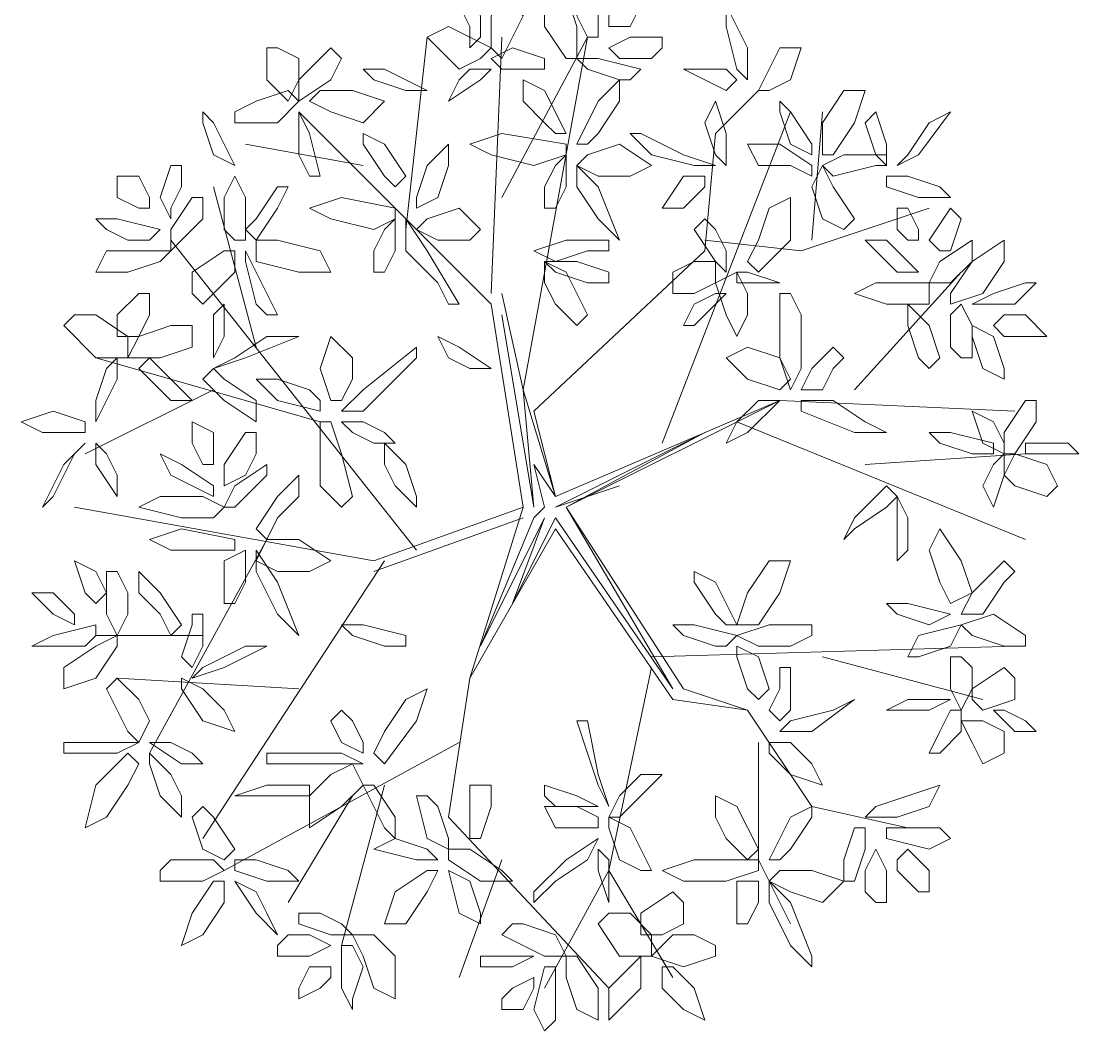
# Model space of a CAD drawing. Header units: millimetres. Extents: x 2424 to 2568, y 1542 to 1762.
# Drawn here: x 2522.158 to 2524.954, y 1598.734 to 1601.403 of the extents above; entities that cross this region are included whole.
import ezdxf

# ---------------------------------------------------------------- set-up
doc = ezdxf.new("R2010")
doc.units = ezdxf.units.MM
doc.layers.add('PDF_0', color=7, linetype='Continuous')

msp = doc.modelspace()

# ---------------------------------------------------------------- linework, layer by layer
at = {"layer": 'PDF_0', "lineweight": 9}
for points in [[(2523.6263, 1601.417), (2523.6545, 1601.5017), (2523.6828, 1601.53), (2523.6828, 1601.4735), (2523.6828, 1601.3605), (2523.6545, 1601.3605)], [(2523.6263, 1601.3041), (2523.5981, 1601.3041), (2523.5416, 1601.3888), (2523.5416, 1601.5017), (2523.5981, 1601.4735), (2523.6263, 1601.3888)], [(2523.3439, 1601.3323), (2523.3721, 1601.3605), (2523.3721, 1601.417), (2523.3439, 1601.4735), (2523.3157, 1601.4453), (2523.3439, 1601.3888)], [(2523.4286, 1601.3041), (2523.4004, 1601.3323), (2523.4004, 1601.417), (2523.4286, 1601.4735), (2523.4851, 1601.417), (2523.4569, 1601.3605)], [(2523.711, 1601.3888), (2523.711, 1601.417), (2523.7393, 1601.4735), (2523.7957, 1601.4735), (2523.7957, 1601.4453), (2523.7675, 1601.3888)], [(2524.0217, 1601.3888), (2524.0217, 1601.4453), (2524.0781, 1601.3323), (2524.0781, 1601.2476), (2524.0499, 1601.2758)], [(2523.3157, 1601.2758), (2523.2592, 1601.3323), (2523.2309, 1601.3605), (2523.2874, 1601.3888), (2523.4004, 1601.3323), (2523.3721, 1601.3041)], [(2523.824, 1601.3041), (2523.7393, 1601.3041), (2523.711, 1601.3323), (2523.7675, 1601.3605), (2523.8522, 1601.3605), (2523.8522, 1601.3323)], [(2522.8921, 1601.3041), (2522.8921, 1601.2476), (2522.8638, 1601.1911), (2522.8073, 1601.2476), (2522.8073, 1601.3323), (2522.8356, 1601.3323)], [(2522.9768, 1601.3323), (2523.005, 1601.3041), (2522.9768, 1601.2476), (2522.8921, 1601.1911), (2522.8921, 1601.2476), (2522.9485, 1601.3041)], [(2523.4851, 1601.2758), (2523.4286, 1601.2758), (2523.4004, 1601.3041), (2523.4569, 1601.3323), (2523.5416, 1601.3041), (2523.5416, 1601.2758)], [(2524.1064, 1601.2193), (2524.1346, 1601.2193), (2524.1911, 1601.2476), (2524.2193, 1601.3323), (2524.1629, 1601.3323), (2524.1346, 1601.2758)], [(2523.7393, 1601.2476), (2523.6545, 1601.2758), (2523.6263, 1601.3041), (2523.6828, 1601.3041), (2523.7957, 1601.2758), (2523.7675, 1601.2476)], [(2523.1745, 1601.2193), (2523.2309, 1601.2193), (2523.118, 1601.2758), (2523.0615, 1601.2758), (2523.0897, 1601.2476)], [(2523.3157, 1601.2476), (2523.2874, 1601.1911), (2523.3721, 1601.2476), (2523.4004, 1601.2758), (2523.3439, 1601.2758)], [(2523.9652, 1601.2476), (2524.0217, 1601.2193), (2524.0499, 1601.2476), (2524.0217, 1601.2758), (2523.9369, 1601.2758), (2523.9087, 1601.2758)], [(2523.5416, 1601.1346), (2523.4851, 1601.1911), (2523.4851, 1601.2476), (2523.5416, 1601.2193), (2523.5981, 1601.1064), (2523.5698, 1601.1064)], [(2523.6828, 1601.1064), (2523.7393, 1601.1911), (2523.7393, 1601.2476), (2523.6828, 1601.1911), (2523.6263, 1601.0781), (2523.6545, 1601.0781)], [(2522.7791, 1601.1911), (2522.8638, 1601.2193), (2522.8921, 1601.1911), (2522.8356, 1601.1346), (2522.7226, 1601.1346), (2522.7226, 1601.1629)], [(2522.9203, 1601.1911), (2522.9485, 1601.2193), (2523.0333, 1601.2193), (2523.118, 1601.1911), (2523.0615, 1601.1346), (2522.9768, 1601.1629)], [(2524.2758, 1601.0499), (2524.3041, 1601.0499), (2524.3605, 1601.1346), (2524.3888, 1601.2193), (2524.3323, 1601.2193), (2524.2758, 1601.1346)], [(2524.0217, 1601.0217), (2524.0217, 1601.1064), (2523.9934, 1601.1911), (2523.9652, 1601.1346), (2523.9934, 1601.0499)], [(2524.1911, 1601.0781), (2524.1629, 1601.1629), (2524.1629, 1601.1911), (2524.1911, 1601.1629), (2524.2476, 1601.0781), (2524.2476, 1601.0499)], [(2522.6662, 1601.0499), (2522.7226, 1601.0217), (2522.6662, 1601.1346), (2522.6379, 1601.1629), (2522.6379, 1601.1346)], [(2522.8921, 1601.0499), (2522.8921, 1601.1346), (2522.8921, 1601.1629), (2522.9203, 1601.1064), (2522.9485, 1600.9934), (2522.9203, 1600.9934)], [(2524.3888, 1601.1346), (2524.417, 1601.1629), (2524.4452, 1601.0781), (2524.4452, 1601.0217), (2524.417, 1601.0499)], [(2524.5582, 1601.1346), (2524.6147, 1601.1629), (2524.53, 1601.0499), (2524.4735, 1601.0217), (2524.5017, 1601.0499)], [(2523.118, 1600.9934), (2523.0615, 1601.0781), (2523.0615, 1601.1064), (2523.118, 1601.0781), (2523.1745, 1600.9934), (2523.1462, 1600.9652)], [(2523.5133, 1601.0217), (2523.4004, 1601.0499), (2523.3439, 1601.0781), (2523.4286, 1601.1064), (2523.5981, 1601.0781), (2523.5981, 1601.0499)], [(2523.824, 1601.0499), (2523.9369, 1601.0217), (2523.9934, 1601.0217), (2523.9087, 1601.0499), (2523.7957, 1601.1064), (2523.7675, 1601.1064)], [(2523.2592, 1600.9369), (2523.2874, 1601.0217), (2523.2874, 1601.0781), (2523.2309, 1601.0217), (2523.2027, 1600.9369), (2523.2027, 1600.9087)], [(2523.6263, 1601.0217), (2523.6545, 1601.0499), (2523.7393, 1601.0781), (2523.824, 1601.0217), (2523.7675, 1600.9934), (2523.6828, 1600.9934)], [(2524.1911, 1601.0217), (2524.1064, 1601.0217), (2524.0781, 1601.0781), (2524.1629, 1601.0781), (2524.2476, 1601.0217), (2524.2476, 1600.9934)], [(2523.5416, 1600.9087), (2523.5698, 1600.9087), (2523.5981, 1600.9652), (2523.5981, 1601.0499), (2523.5698, 1601.0217), (2523.5416, 1600.9652)], [(2524.417, 1601.0217), (2524.3041, 1600.9934), (2524.2758, 1601.0217), (2524.3323, 1601.0499), (2524.4452, 1601.0499), (2524.4452, 1601.0217)], [(2522.5814, 1600.9652), (2522.5532, 1600.9087), (2522.5532, 1600.8805), (2522.525, 1600.9369), (2522.5532, 1601.0217), (2522.5814, 1601.0217)], [(2523.6828, 1600.8805), (2523.7393, 1600.824), (2523.6828, 1600.9652), (2523.6263, 1601.0217), (2523.6263, 1600.9652)], [(2524.2758, 1600.8805), (2524.2476, 1600.9652), (2524.2758, 1601.0217), (2524.3041, 1600.9652), (2524.3605, 1600.8805), (2524.3323, 1600.8522)], [(2522.4967, 1600.9087), (2522.4685, 1600.9087), (2522.412, 1600.9369), (2522.412, 1600.9934), (2522.4685, 1600.9934), (2522.4967, 1600.9369)], [(2522.6944, 1600.8522), (2522.6944, 1600.9369), (2522.7226, 1600.9934), (2522.7509, 1600.9369), (2522.7509, 1600.824), (2522.7226, 1600.824)], [(2523.9087, 1600.9087), (2523.8522, 1600.9087), (2523.9087, 1600.9934), (2523.9652, 1600.9934), (2523.9652, 1600.9652)], [(2524.4452, 1600.9934), (2524.4452, 1600.9652), (2524.53, 1600.9369), (2524.6147, 1600.9369), (2524.5864, 1600.9652), (2524.5017, 1600.9934)], [(2522.7791, 1600.8805), (2522.8356, 1600.9652), (2522.8638, 1600.9652), (2522.8356, 1600.9087), (2522.7791, 1600.824), (2522.7509, 1600.8522)], [(2522.6379, 1600.8805), (2522.5814, 1600.824), (2522.5532, 1600.7957), (2522.5532, 1600.8522), (2522.6097, 1600.9369), (2522.6379, 1600.9369)], [(2523.0897, 1600.8522), (2522.9768, 1600.8805), (2522.9203, 1600.9087), (2523.005, 1600.9369), (2523.1462, 1600.9087), (2523.1462, 1600.8805)], [(2524.0781, 1600.7675), (2524.1064, 1600.7393), (2524.1911, 1600.824), (2524.1911, 1600.9369), (2524.1346, 1600.9087), (2524.1064, 1600.824)], [(2523.2027, 1600.8522), (2523.2309, 1600.8805), (2523.3157, 1600.9087), (2523.3721, 1600.8522), (2523.3439, 1600.824), (2523.2592, 1600.824)], [(2524.53, 1600.824), (2524.5017, 1600.824), (2524.4735, 1600.8522), (2524.4735, 1600.9087), (2524.5017, 1600.9087), (2524.53, 1600.8522)], [(2524.6429, 1600.8805), (2524.6147, 1600.9087), (2524.5582, 1600.824), (2524.5864, 1600.7957), (2524.6147, 1600.7957)], [(2522.4402, 1600.824), (2522.3838, 1600.8522), (2522.3555, 1600.8805), (2522.412, 1600.8805), (2522.525, 1600.8522), (2522.4967, 1600.824)], [(2523.0897, 1600.7393), (2523.118, 1600.7393), (2523.1462, 1600.7957), (2523.1462, 1600.8805), (2523.118, 1600.8522), (2523.0897, 1600.7957)], [(2523.2592, 1600.711), (2523.1745, 1600.7957), (2523.1745, 1600.8805), (2523.2309, 1600.7957), (2523.3157, 1600.6546), (2523.2874, 1600.6546)], [(2523.9934, 1600.8522), (2524.0217, 1600.7957), (2524.0217, 1600.7393), (2523.9934, 1600.7675), (2523.9369, 1600.8522), (2523.9652, 1600.8805)], [(2522.7791, 1600.824), (2522.7791, 1600.7675), (2522.8921, 1600.7393), (2522.9768, 1600.7393), (2522.9485, 1600.7957), (2522.8356, 1600.824)], [(2523.6545, 1600.7957), (2523.5698, 1600.7675), (2523.5133, 1600.7957), (2523.5981, 1600.824), (2523.711, 1600.824), (2523.711, 1600.7957)], [(2524.4735, 1600.7393), (2524.53, 1600.7393), (2524.4452, 1600.824), (2524.3888, 1600.824), (2524.417, 1600.7957)], [(2524.6712, 1600.7675), (2524.6712, 1600.824), (2524.5864, 1600.7675), (2524.5582, 1600.711), (2524.6147, 1600.711)], [(2524.6147, 1600.6546), (2524.6147, 1600.6828), (2524.6712, 1600.7675), (2524.7559, 1600.824), (2524.7559, 1600.7675), (2524.6994, 1600.6828)], [(2522.5532, 1600.7957), (2522.525, 1600.7675), (2522.4402, 1600.7393), (2522.3555, 1600.7393), (2522.3838, 1600.7957), (2522.4685, 1600.7957)], [(2522.6097, 1600.7393), (2522.6944, 1600.7957), (2522.7226, 1600.7957), (2522.7226, 1600.7393), (2522.6379, 1600.6546), (2522.6097, 1600.6828)], [(2522.7791, 1600.6546), (2522.7509, 1600.7675), (2522.7509, 1600.7957), (2522.7791, 1600.7393), (2522.8356, 1600.6263), (2522.8073, 1600.6263)], [(2523.6545, 1600.711), (2523.5698, 1600.7393), (2523.5416, 1600.7675), (2523.6263, 1600.7675), (2523.711, 1600.7393), (2523.711, 1600.711)], [(2523.5698, 1600.6546), (2523.5416, 1600.711), (2523.5416, 1600.7675), (2523.5981, 1600.7393), (2523.6545, 1600.6263), (2523.6263, 1600.5981)], [(2523.9934, 1600.7675), (2523.9934, 1600.711), (2523.9369, 1600.6828), (2523.8805, 1600.6828), (2523.8805, 1600.7393), (2523.9369, 1600.7675)], [(2524.0781, 1600.6828), (2524.0781, 1600.6263), (2524.0499, 1600.5698), (2524.0217, 1600.6263), (2523.9934, 1600.711), (2524.0499, 1600.7393)], [(2524.1346, 1600.711), (2524.1629, 1600.711), (2524.0781, 1600.7393), (2524.0499, 1600.7393), (2524.0499, 1600.711)], [(2524.5582, 1600.711), (2524.5582, 1600.6546), (2524.4452, 1600.6546), (2524.3605, 1600.6828), (2524.417, 1600.711), (2524.5017, 1600.711)], [(2524.7276, 1600.6828), (2524.8124, 1600.711), (2524.8406, 1600.711), (2524.7841, 1600.6546), (2524.6994, 1600.6546), (2524.6712, 1600.6546)], [(2522.4967, 1600.6263), (2522.4685, 1600.5698), (2522.412, 1600.5698), (2522.412, 1600.6263), (2522.4685, 1600.6828), (2522.4967, 1600.6828)], [(2524.0217, 1600.6828), (2523.9934, 1600.6828), (2523.9369, 1600.6546), (2523.9087, 1600.5981), (2523.9369, 1600.5981), (2523.9934, 1600.6546)], [(2524.2193, 1600.6263), (2524.2193, 1600.4851), (2524.1911, 1600.4286), (2524.1629, 1600.5134), (2524.1629, 1600.6828), (2524.1911, 1600.6828)], [(2522.6662, 1600.6263), (2522.6944, 1600.6546), (2522.6944, 1600.5698), (2522.6662, 1600.5134), (2522.6662, 1600.5416)], [(2524.53, 1600.5134), (2524.5017, 1600.5981), (2524.5017, 1600.6546), (2524.5582, 1600.5981), (2524.5864, 1600.5134), (2524.5582, 1600.4851)], [(2524.6147, 1600.5416), (2524.6147, 1600.6263), (2524.6429, 1600.6546), (2524.6712, 1600.5981), (2524.6712, 1600.5134), (2524.6429, 1600.5134)], [(2522.3555, 1600.6263), (2522.4402, 1600.5698), (2522.4402, 1600.5134), (2522.3555, 1600.5134), (2522.2708, 1600.5981), (2522.299, 1600.6263)], [(2524.7276, 1600.5981), (2524.7559, 1600.6263), (2524.8124, 1600.6263), (2524.8688, 1600.5698), (2524.8124, 1600.5698), (2524.7559, 1600.5698)], [(2522.6097, 1600.5981), (2522.6097, 1600.5416), (2522.525, 1600.5134), (2522.4402, 1600.5134), (2522.4685, 1600.5698), (2522.5532, 1600.5981)], [(2524.6994, 1600.4851), (2524.6712, 1600.5698), (2524.6712, 1600.5981), (2524.7276, 1600.5698), (2524.7559, 1600.4851), (2524.7559, 1600.4569)], [(2522.8073, 1600.5698), (2522.7226, 1600.5134), (2522.6662, 1600.4851), (2522.7509, 1600.5134), (2522.8921, 1600.5698), (2522.8638, 1600.5698)], [(2523.005, 1600.4004), (2522.9768, 1600.4004), (2522.9485, 1600.4851), (2522.9768, 1600.5698), (2523.0333, 1600.5134), (2523.0333, 1600.4569)], [(2523.3439, 1600.4851), (2523.4004, 1600.4851), (2523.3157, 1600.5416), (2523.2592, 1600.5698), (2523.2874, 1600.5134)], [(2523.1462, 1600.4569), (2523.0615, 1600.3722), (2523.005, 1600.3722), (2523.0615, 1600.4286), (2523.2027, 1600.5416), (2523.2027, 1600.5134)], [(2524.1911, 1600.4569), (2524.1629, 1600.4286), (2524.0781, 1600.4569), (2524.0217, 1600.5134), (2524.0781, 1600.5416), (2524.1629, 1600.5134)], [(2524.3323, 1600.5134), (2524.3041, 1600.5416), (2524.2476, 1600.4851), (2524.2193, 1600.4286), (2524.2758, 1600.4286), (2524.3041, 1600.4851)], [(2522.3555, 1600.4004), (2522.3838, 1600.4851), (2522.412, 1600.5134), (2522.412, 1600.4569), (2522.3555, 1600.3439), (2522.3555, 1600.3722)], [(2522.4685, 1600.4851), (2522.4967, 1600.5134), (2522.5532, 1600.4569), (2522.6097, 1600.4004), (2522.5532, 1600.4004), (2522.4967, 1600.4569)], [(2522.6662, 1600.4851), (2522.6379, 1600.4569), (2522.6944, 1600.4004), (2522.7791, 1600.3439), (2522.7791, 1600.4004), (2522.6944, 1600.4569)], [(2522.9203, 1600.4286), (2522.8356, 1600.4569), (2522.7791, 1600.4569), (2522.8356, 1600.4004), (2522.9485, 1600.3722), (2522.9485, 1600.4004)], [(2524.1064, 1600.4004), (2524.1629, 1600.4004), (2524.0781, 1600.3157), (2524.0217, 1600.2874), (2524.0499, 1600.3439)], [(2524.3041, 1600.4004), (2524.3888, 1600.3439), (2524.4452, 1600.3157), (2524.3605, 1600.3157), (2524.2193, 1600.3722), (2524.2193, 1600.4004)], [(2524.7559, 1600.3157), (2524.8124, 1600.4004), (2524.8406, 1600.4004), (2524.8406, 1600.3439), (2524.7841, 1600.2592), (2524.7559, 1600.2592)], [(2522.3273, 1600.3157), (2522.3273, 1600.3439), (2522.2426, 1600.3722), (2522.1578, 1600.3439), (2522.2143, 1600.3157), (2522.2708, 1600.3157)], [(2524.7276, 1600.3439), (2524.6712, 1600.3722), (2524.6994, 1600.2874), (2524.7559, 1600.2592), (2524.7559, 1600.2874)], [(2522.6662, 1600.231), (2522.6379, 1600.231), (2522.6097, 1600.2874), (2522.6097, 1600.3439), (2522.6662, 1600.3157), (2522.6662, 1600.2592)], [(2523.005, 1600.2592), (2523.0333, 1600.1462), (2523.005, 1600.118), (2522.9485, 1600.1745), (2522.9485, 1600.3439), (2522.9768, 1600.3439)], [(2523.1462, 1600.2874), (2523.118, 1600.3157), (2523.0615, 1600.3439), (2523.005, 1600.3439), (2523.0333, 1600.3157), (2523.0897, 1600.2874)], [(2522.7791, 1600.2592), (2522.7509, 1600.2027), (2522.6944, 1600.1745), (2522.6944, 1600.231), (2522.7509, 1600.3157), (2522.7791, 1600.3157)], [(2524.6712, 1600.2592), (2524.5864, 1600.2874), (2524.5582, 1600.3157), (2524.6147, 1600.3157), (2524.7276, 1600.2874), (2524.7276, 1600.2592)], [(2522.2426, 1600.1462), (2522.2143, 1600.118), (2522.2708, 1600.231), (2522.3273, 1600.2874), (2522.299, 1600.2592)], [(2522.412, 1600.2027), (2522.412, 1600.1462), (2522.3555, 1600.231), (2522.3555, 1600.2874), (2522.3838, 1600.2592)], [(2523.1462, 1600.1745), (2523.118, 1600.231), (2523.118, 1600.2874), (2523.1745, 1600.231), (2523.2027, 1600.1462), (2523.2027, 1600.118)], [(2524.8124, 1600.2874), (2524.8124, 1600.2592), (2524.8971, 1600.2592), (2524.9536, 1600.2592), (2524.9253, 1600.2874), (2524.8406, 1600.2874)], [(2522.6097, 1600.1745), (2522.5532, 1600.2027), (2522.525, 1600.2592), (2522.5814, 1600.231), (2522.6662, 1600.1745), (2522.6662, 1600.1462)], [(2524.6994, 1600.1745), (2524.7276, 1600.118), (2524.7559, 1600.2027), (2524.7559, 1600.2592), (2524.7276, 1600.231)], [(2524.7559, 1600.2027), (2524.7841, 1600.2592), (2524.8688, 1600.231), (2524.8971, 1600.1745), (2524.8688, 1600.1462), (2524.7841, 1600.1745)], [(2522.7791, 1600.1745), (2522.7226, 1600.118), (2522.6944, 1600.118), (2522.7226, 1600.1745), (2522.8073, 1600.231), (2522.8073, 1600.2027)], [(2522.8356, 1600.0898), (2522.8921, 1600.1462), (2522.8921, 1600.2027), (2522.8356, 1600.1462), (2522.7791, 1600.0615), (2522.8073, 1600.0333)], [(2524.4452, 1600.118), (2524.3605, 1600.0615), (2524.3323, 1600.0333), (2524.3605, 1600.0898), (2524.4452, 1600.1745), (2524.4735, 1600.1462)], [(2522.6944, 1600.118), (2522.6662, 1600.0898), (2522.5814, 1600.0898), (2522.4685, 1600.118), (2522.525, 1600.1462), (2522.6379, 1600.1462)], [(2524.5017, 1600.0898), (2524.4735, 1600.1462), (2524.4735, 1600.0333), (2524.4735, 1599.9768), (2524.5017, 1600.005)], [(2522.6662, 1600.005), (2522.5532, 1600.005), (2522.4967, 1600.0333), (2522.5814, 1600.0615), (2522.7226, 1600.0333), (2522.7226, 1600.005)], [(2524.6147, 1599.8638), (2524.6712, 1599.8921), (2524.6429, 1599.9768), (2524.5864, 1600.0615), (2524.5582, 1600.005), (2524.5864, 1599.9203)], [(2522.7791, 1599.9768), (2522.8073, 1600.0333), (2522.8921, 1600.0333), (2522.9768, 1599.9768), (2522.9203, 1599.9486), (2522.8356, 1599.9486)], [(2522.6944, 1599.8638), (2522.7226, 1599.8638), (2522.7509, 1599.9203), (2522.7509, 1600.005), (2522.6944, 1599.9768), (2522.6944, 1599.9203)], [(2522.8356, 1599.8356), (2522.8921, 1599.7791), (2522.8356, 1599.9203), (2522.7791, 1600.005), (2522.7791, 1599.9486)], [(2522.3555, 1599.9486), (2522.299, 1599.9768), (2522.3273, 1599.8921), (2522.3555, 1599.8638), (2522.3838, 1599.8921)], [(2524.0499, 1599.8074), (2524.1064, 1599.8074), (2524.1629, 1599.8921), (2524.1911, 1599.9768), (2524.1346, 1599.9768), (2524.0781, 1599.8921)], [(2524.7559, 1599.9203), (2524.6994, 1599.8356), (2524.6429, 1599.8356), (2524.6712, 1599.8921), (2524.7559, 1599.9768), (2524.7841, 1599.9486)], [(2522.4402, 1599.8921), (2522.4402, 1599.8356), (2522.412, 1599.7791), (2522.3838, 1599.8356), (2522.3838, 1599.9486), (2522.412, 1599.9486)], [(2522.525, 1599.8356), (2522.4685, 1599.8921), (2522.4685, 1599.9486), (2522.525, 1599.8921), (2522.5814, 1599.8074), (2522.5532, 1599.7791)], [(2523.9934, 1599.8356), (2523.9369, 1599.9203), (2523.9369, 1599.9486), (2523.9934, 1599.9203), (2524.0499, 1599.8074), (2524.0217, 1599.8074)], [(2522.299, 1599.8356), (2522.299, 1599.8074), (2522.2426, 1599.8356), (2522.1861, 1599.8921), (2522.2426, 1599.8921), (2522.2708, 1599.8638)], [(2524.5582, 1599.8074), (2524.6147, 1599.8356), (2524.5017, 1599.8638), (2524.4452, 1599.8638), (2524.4735, 1599.8356)], [(2522.6097, 1599.8074), (2522.5814, 1599.7226), (2522.6097, 1599.6944), (2522.6379, 1599.7509), (2522.6379, 1599.8356), (2522.6097, 1599.8356)], [(2524.7559, 1599.7509), (2524.6712, 1599.7791), (2524.6429, 1599.8074), (2524.7276, 1599.8356), (2524.8124, 1599.7791), (2524.8124, 1599.7509)], [(2522.3273, 1599.7509), (2522.2426, 1599.7509), (2522.1861, 1599.7509), (2522.2426, 1599.7791), (2522.3555, 1599.8074), (2522.3555, 1599.7791)], [(2523.118, 1599.7509), (2523.0333, 1599.7791), (2523.005, 1599.8074), (2523.0615, 1599.8074), (2523.1745, 1599.7791), (2523.1745, 1599.7509)], [(2523.9934, 1599.7509), (2523.9087, 1599.7791), (2523.8805, 1599.8074), (2523.9369, 1599.8074), (2524.0499, 1599.7791), (2524.0217, 1599.7509)], [(2524.1911, 1599.7509), (2524.1064, 1599.7509), (2524.0499, 1599.7791), (2524.1346, 1599.8074), (2524.2476, 1599.8074), (2524.2476, 1599.7791)], [(2524.6147, 1599.7509), (2524.6429, 1599.8074), (2524.53, 1599.7791), (2524.5017, 1599.7226), (2524.53, 1599.7226)], [(2522.412, 1599.7791), (2522.412, 1599.7509), (2522.3555, 1599.6662), (2522.2708, 1599.6379), (2522.2708, 1599.6944), (2522.3555, 1599.7509)], [(2522.7509, 1599.7509), (2522.8073, 1599.7509), (2522.6944, 1599.6944), (2522.6097, 1599.6662), (2522.6379, 1599.6944)], [(2524.0781, 1599.6379), (2524.0499, 1599.7226), (2524.0499, 1599.7509), (2524.1064, 1599.7226), (2524.1346, 1599.6379), (2524.1064, 1599.6097)], [(2524.6712, 1599.6944), (2524.6712, 1599.6379), (2524.6429, 1599.5814), (2524.6147, 1599.6379), (2524.6147, 1599.7226), (2524.6429, 1599.7226)], [(2524.1629, 1599.6379), (2524.1346, 1599.5814), (2524.1629, 1599.5532), (2524.1911, 1599.5814), (2524.1911, 1599.6944), (2524.1629, 1599.6944)], [(2524.6712, 1599.6379), (2524.7559, 1599.6944), (2524.7841, 1599.6662), (2524.7841, 1599.6097), (2524.6994, 1599.5814), (2524.6712, 1599.6097)], [(2522.4685, 1599.6097), (2522.4967, 1599.5532), (2522.4685, 1599.4967), (2522.4402, 1599.525), (2522.3838, 1599.6379), (2522.412, 1599.6662)], [(2522.5814, 1599.6662), (2522.5814, 1599.6379), (2522.6379, 1599.5532), (2522.7226, 1599.525), (2522.6944, 1599.5814), (2522.6379, 1599.6379)], [(2523.118, 1599.525), (2523.1745, 1599.6097), (2523.2309, 1599.6379), (2523.2027, 1599.5532), (2523.118, 1599.4402), (2523.0897, 1599.4685)], [(2524.3041, 1599.5814), (2524.3605, 1599.6097), (2524.2476, 1599.525), (2524.1629, 1599.525), (2524.1911, 1599.5532)], [(2524.5582, 1599.5814), (2524.6147, 1599.6097), (2524.5017, 1599.6097), (2524.4452, 1599.5814), (2524.4735, 1599.5814)], [(2523.005, 1599.5814), (2522.9768, 1599.5532), (2523.005, 1599.4967), (2523.0615, 1599.4685), (2523.0615, 1599.4967), (2523.0333, 1599.5532)], [(2524.5864, 1599.525), (2524.6147, 1599.5814), (2524.6429, 1599.5814), (2524.6429, 1599.525), (2524.5864, 1599.4685), (2524.5582, 1599.4685)], [(2524.7276, 1599.5814), (2524.7841, 1599.525), (2524.8406, 1599.525), (2524.8124, 1599.5532), (2524.7559, 1599.5814)], [(2523.6545, 1599.4685), (2523.6828, 1599.3838), (2523.711, 1599.3273), (2523.6828, 1599.412), (2523.6545, 1599.5532), (2523.6263, 1599.5532)], [(2524.6429, 1599.5532), (2524.6994, 1599.5532), (2524.7559, 1599.525), (2524.7559, 1599.4685), (2524.6994, 1599.4402), (2524.6712, 1599.4967)], [(2522.3273, 1599.4967), (2522.4402, 1599.4967), (2522.4685, 1599.4967), (2522.412, 1599.4685), (2522.2708, 1599.4685), (2522.2708, 1599.4967)], [(2522.5532, 1599.4967), (2522.4967, 1599.4967), (2522.5814, 1599.4402), (2522.6379, 1599.4402), (2522.6097, 1599.4685)], [(2524.1346, 1599.4967), (2524.1346, 1599.4685), (2524.1911, 1599.412), (2524.2758, 1599.3838), (2524.2476, 1599.4402), (2524.1911, 1599.4967)], [(2522.4685, 1599.4402), (2522.4402, 1599.4685), (2522.3555, 1599.3838), (2522.3273, 1599.2708), (2522.3838, 1599.299), (2522.4402, 1599.3838)], [(2522.5532, 1599.412), (2522.5814, 1599.3555), (2522.5814, 1599.299), (2522.525, 1599.3555), (2522.4967, 1599.4402), (2522.4967, 1599.4685)], [(2522.8638, 1599.4685), (2523.005, 1599.4685), (2523.0615, 1599.4402), (2522.9485, 1599.4402), (2522.8073, 1599.4402), (2522.8073, 1599.4685)], [(2523.0333, 1599.4402), (2523.0615, 1599.3838), (2523.005, 1599.3273), (2522.9203, 1599.2708), (2522.9203, 1599.3555), (2522.9768, 1599.412)], [(2523.711, 1599.299), (2523.7393, 1599.299), (2523.7957, 1599.3555), (2523.8522, 1599.412), (2523.7957, 1599.412), (2523.7393, 1599.3555)], [(2522.8638, 1599.3555), (2522.7791, 1599.3555), (2522.7226, 1599.3555), (2522.8073, 1599.3838), (2522.9203, 1599.3838), (2522.9203, 1599.3555)], [(2523.0897, 1599.3273), (2523.118, 1599.2708), (2523.1462, 1599.2426), (2523.1462, 1599.299), (2523.0897, 1599.3838), (2523.0615, 1599.3838)], [(2523.3439, 1599.299), (2523.3439, 1599.3838), (2523.4004, 1599.3838), (2523.4004, 1599.3273), (2523.3721, 1599.2426), (2523.3439, 1599.2426)], [(2523.5698, 1599.3273), (2523.6545, 1599.3273), (2523.6828, 1599.3273), (2523.6263, 1599.3555), (2523.5416, 1599.3838), (2523.5416, 1599.3555)], [(2524.3888, 1599.299), (2524.417, 1599.3273), (2524.5017, 1599.3555), (2524.5864, 1599.3838), (2524.5582, 1599.3273), (2524.4735, 1599.299)], [(2523.2592, 1599.3273), (2523.2874, 1599.2426), (2523.2874, 1599.2143), (2523.2309, 1599.2426), (2523.2027, 1599.3555), (2523.2309, 1599.3555)], [(2524.0217, 1599.2426), (2523.9934, 1599.299), (2523.9934, 1599.3555), (2524.0499, 1599.3273), (2524.1064, 1599.2143), (2524.0781, 1599.1861)], [(2522.6662, 1599.299), (2522.7226, 1599.2143), (2522.6944, 1599.1861), (2522.6379, 1599.2143), (2522.6097, 1599.299), (2522.6379, 1599.3273)], [(2523.6828, 1599.2708), (2523.6828, 1599.299), (2523.6263, 1599.3273), (2523.5416, 1599.3273), (2523.5698, 1599.2708), (2523.6263, 1599.2708)], [(2524.1911, 1599.2143), (2524.2476, 1599.299), (2524.2476, 1599.3273), (2524.1911, 1599.299), (2524.1346, 1599.1861), (2524.1629, 1599.1861)], [(2523.7393, 1599.1861), (2523.711, 1599.2708), (2523.711, 1599.299), (2523.7675, 1599.2708), (2523.824, 1599.1578), (2523.7957, 1599.1578)], [(2524.3323, 1599.1861), (2524.3605, 1599.2708), (2524.3888, 1599.2708), (2524.3888, 1599.2143), (2524.3605, 1599.1296), (2524.3323, 1599.1296)], [(2524.5017, 1599.2708), (2524.5864, 1599.2708), (2524.6147, 1599.2426), (2524.5582, 1599.2143), (2524.4452, 1599.2426), (2524.4452, 1599.2708)], [(2523.1462, 1599.2426), (2523.0897, 1599.2143), (2523.2027, 1599.1861), (2523.2592, 1599.1861), (2523.2309, 1599.2143)], [(2523.5698, 1599.1296), (2523.6545, 1599.1861), (2523.6828, 1599.2426), (2523.5981, 1599.1861), (2523.5133, 1599.1014), (2523.5133, 1599.0731)], [(2523.3439, 1599.2143), (2523.4286, 1599.1578), (2523.4569, 1599.1296), (2523.3721, 1599.1296), (2523.2874, 1599.1861), (2523.2874, 1599.2143)], [(2523.711, 1599.1014), (2523.711, 1599.0731), (2523.6828, 1599.1578), (2523.6828, 1599.2143), (2523.711, 1599.1861)], [(2524.3888, 1599.1014), (2524.3888, 1599.1578), (2524.417, 1599.2143), (2524.4452, 1599.1578), (2524.4452, 1599.0731), (2524.417, 1599.0731)], [(2524.4735, 1599.1861), (2524.5017, 1599.2143), (2524.5582, 1599.1578), (2524.5582, 1599.1014), (2524.53, 1599.1014), (2524.4735, 1599.1578)], [(2522.5532, 1599.1861), (2522.6662, 1599.1861), (2522.6944, 1599.1578), (2522.6379, 1599.1296), (2522.525, 1599.1296), (2522.525, 1599.1578)], [(2522.7791, 1599.1861), (2522.8638, 1599.1578), (2522.8921, 1599.1296), (2522.8073, 1599.1296), (2522.7226, 1599.1578), (2522.7226, 1599.1861)], [(2524.0217, 1599.1296), (2523.9087, 1599.1296), (2523.8522, 1599.1578), (2523.9369, 1599.1861), (2524.1064, 1599.1861), (2524.1064, 1599.1578)], [(2523.2592, 1599.1578), (2523.2309, 1599.1578), (2523.1462, 1599.1014), (2523.118, 1599.0167), (2523.1745, 1599.0167), (2523.2309, 1599.1014)], [(2523.3439, 1599.1296), (2523.2874, 1599.1578), (2523.3157, 1599.0449), (2523.3721, 1599.0167), (2523.3721, 1599.0449)], [(2524.1346, 1599.1296), (2524.1629, 1599.1578), (2524.2476, 1599.1578), (2524.3323, 1599.1296), (2524.2758, 1599.0731), (2524.1911, 1599.1014)], [(2522.6944, 1599.1296), (2522.6662, 1599.1296), (2522.6097, 1599.0449), (2522.5814, 1598.9602), (2522.6379, 1598.9884), (2522.6944, 1599.0731)], [(2522.7791, 1599.1014), (2522.7226, 1599.1296), (2522.7791, 1599.0449), (2522.8356, 1598.9884), (2522.8073, 1599.0449)], [(2524.0499, 1599.0167), (2524.0781, 1599.0167), (2524.1064, 1599.0731), (2524.1064, 1599.1296), (2524.0499, 1599.1296), (2524.0499, 1599.0449)], [(2524.1911, 1598.9602), (2524.1346, 1599.0731), (2524.1346, 1599.1296), (2524.1911, 1599.0731), (2524.2476, 1598.9319), (2524.2476, 1598.9037)], [(2523.9087, 1599.0167), (2523.8522, 1598.9884), (2523.7957, 1598.9884), (2523.7957, 1599.0449), (2523.8805, 1599.1014), (2523.9087, 1599.0731)], [(2522.9485, 1599.0449), (2523.005, 1599.0167), (2523.0333, 1598.9884), (2522.9768, 1598.9884), (2522.8921, 1599.0167), (2522.8921, 1599.0449)], [(2523.7675, 1599.0449), (2523.824, 1598.9884), (2523.824, 1598.9319), (2523.7393, 1598.9319), (2523.6828, 1599.0167), (2523.711, 1599.0449)], [(2523.4851, 1599.0167), (2523.5698, 1598.9884), (2523.5981, 1598.9319), (2523.5416, 1598.9319), (2523.4286, 1598.9884), (2523.4569, 1599.0167)], [(2522.8638, 1598.9884), (2522.9203, 1598.9884), (2522.9768, 1598.9602), (2522.9203, 1598.9319), (2522.8356, 1598.9319), (2522.8356, 1598.9602)], [(2523.0333, 1598.9884), (2523.0897, 1598.9884), (2523.1462, 1598.9319), (2523.1462, 1598.819), (2523.0897, 1598.8472), (2523.0615, 1598.9319)], [(2523.9934, 1598.9602), (2523.9934, 1598.9319), (2523.9087, 1598.9037), (2523.824, 1598.9319), (2523.8805, 1598.9884), (2523.9369, 1598.9884)], [(2523.0615, 1598.9037), (2523.0333, 1598.819), (2523.0333, 1598.7907), (2523.005, 1598.8472), (2523.005, 1598.9602), (2523.0333, 1598.9602)], [(2523.4004, 1598.9319), (2523.4851, 1598.9319), (2523.5133, 1598.9319), (2523.4569, 1598.9037), (2523.3721, 1598.9037), (2523.3721, 1598.9319)], [(2523.5981, 1598.9319), (2523.6263, 1598.9319), (2523.6828, 1598.8472), (2523.6828, 1598.7625), (2523.6263, 1598.7907), (2523.5981, 1598.8755)], [(2523.711, 1598.8472), (2523.7675, 1598.9037), (2523.7957, 1598.9319), (2523.7957, 1598.8472), (2523.711, 1598.7625), (2523.711, 1598.7907)], [(2522.9768, 1598.9037), (2522.9768, 1598.8755), (2522.9485, 1598.8472), (2522.8921, 1598.819), (2522.8921, 1598.8472), (2522.9203, 1598.9037)], [(2523.5698, 1598.8472), (2523.5698, 1598.7625), (2523.5416, 1598.7343), (2523.5133, 1598.7907), (2523.5416, 1598.9037), (2523.5698, 1598.9037)], [(2523.8522, 1598.9037), (2523.8805, 1598.9037), (2523.9369, 1598.8472), (2523.9652, 1598.7625), (2523.9087, 1598.7907), (2523.8522, 1598.8472)], [(2523.5133, 1598.8755), (2523.5133, 1598.8472), (2523.4851, 1598.7907), (2523.4286, 1598.7907), (2523.4286, 1598.819), (2523.4569, 1598.8472)]]:
    msp.add_lwpolyline(points, close=True, dxfattribs=at)
for points in [[(2523.1745, 1600.8522), (2523.2309, 1601.3605)], [(2523.4004, 1600.6828), (2523.4286, 1601.3605)], [(2523.4286, 1600.9369), (2523.6545, 1601.3605), (2523.4851, 1600.4286), (2523.4286, 1600.6828)], [(2524.1064, 1601.2193), (2523.9934, 1601.1064), (2523.9652, 1600.7957), (2523.5133, 1600.3722), (2523.5698, 1600.1462), (2524.1629, 1600.4004), (2523.5981, 1600.118), (2523.9652, 1600.3157), (2523.5698, 1600.118)], [(2523.4851, 1600.118), (2523.4004, 1600.6546), (2522.8921, 1601.1629)], [(2523.8522, 1600.2874), (2524.1911, 1601.1629)], [(2524.2476, 1600.824), (2524.2758, 1601.1629)], [(2523.0615, 1601.0217), (2522.7509, 1601.0781)], [(2522.7791, 1600.5416), (2522.6662, 1600.9652)], [(2523.9652, 1600.824), (2524.2193, 1600.7957), (2524.5582, 1600.9087)], [(2523.2027, 1600.005), (2522.5532, 1600.824)], [(2524.3605, 1600.4286), (2524.6429, 1600.7393)], [(2523.4286, 1600.6263), (2523.5133, 1600.118), (2523.4851, 1600.4286), (2523.5698, 1600.1462), (2523.5133, 1600.231), (2523.5416, 1600.118), (2523.5133, 1600.0898), (2523.3721, 1599.7509), (2523.5416, 1600.0898), (2523.4569, 1599.8638), (2523.5698, 1600.0898), (2523.8805, 1599.6379), (2523.5981, 1600.118), (2523.9087, 1599.6379), (2524.0781, 1599.5814)], [(2522.9485, 1600.3439), (2522.3555, 1600.5134)], [(2522.6662, 1600.4286), (2522.3273, 1600.2592)], [(2524.1629, 1600.4004), (2524.7841, 1600.3722)], [(2524.0499, 1600.3439), (2524.8124, 1600.0333)], [(2524.3888, 1600.231), (2524.8124, 1600.2592)], [(2523.5698, 1600.118), (2523.7393, 1600.1745), (2523.5698, 1600.118)], [(2524.5017, 1599.2708), (2524.2476, 1599.3273), (2524.0781, 1599.5814), (2523.8805, 1599.6097), (2523.5698, 1600.0615), (2523.3439, 1599.6662), (2523.4851, 1600.118), (2523.0897, 1599.9768), (2522.299, 1600.118)], [(2523.4851, 1600.0898), (2523.0897, 1599.9486)], [(2522.8073, 1600.0333), (2522.4967, 1599.4685)], [(2523.118, 1599.9768), (2522.6379, 1599.2426)], [(2522.6379, 1599.7791), (2522.3555, 1599.7791)], [(2523.824, 1599.7226), (2524.7841, 1599.7509)], [(2524.2758, 1599.7226), (2524.6994, 1599.6097)], [(2523.824, 1599.6944), (2523.711, 1599.1578)], [(2522.8921, 1599.6379), (2522.412, 1599.6662)], [(2523.3439, 1599.6662), (2523.2874, 1599.299), (2523.711, 1598.8472)], [(2523.3157, 1599.4967), (2522.6944, 1599.1578)], [(2524.1064, 1599.4967), (2524.1064, 1599.1861), (2524.1911, 1599.0167)], [(2523.118, 1599.3838), (2523.005, 1598.9602)], [(2523.0333, 1599.3555), (2522.8638, 1599.0731)], [(2523.4286, 1599.1861), (2523.3157, 1598.8755)], [(2523.8805, 1598.8755), (2523.711, 1599.1578), (2523.5416, 1598.8472)]]:
    msp.add_lwpolyline(points, dxfattribs=at)

doc.saveas('drawing.dxf')
